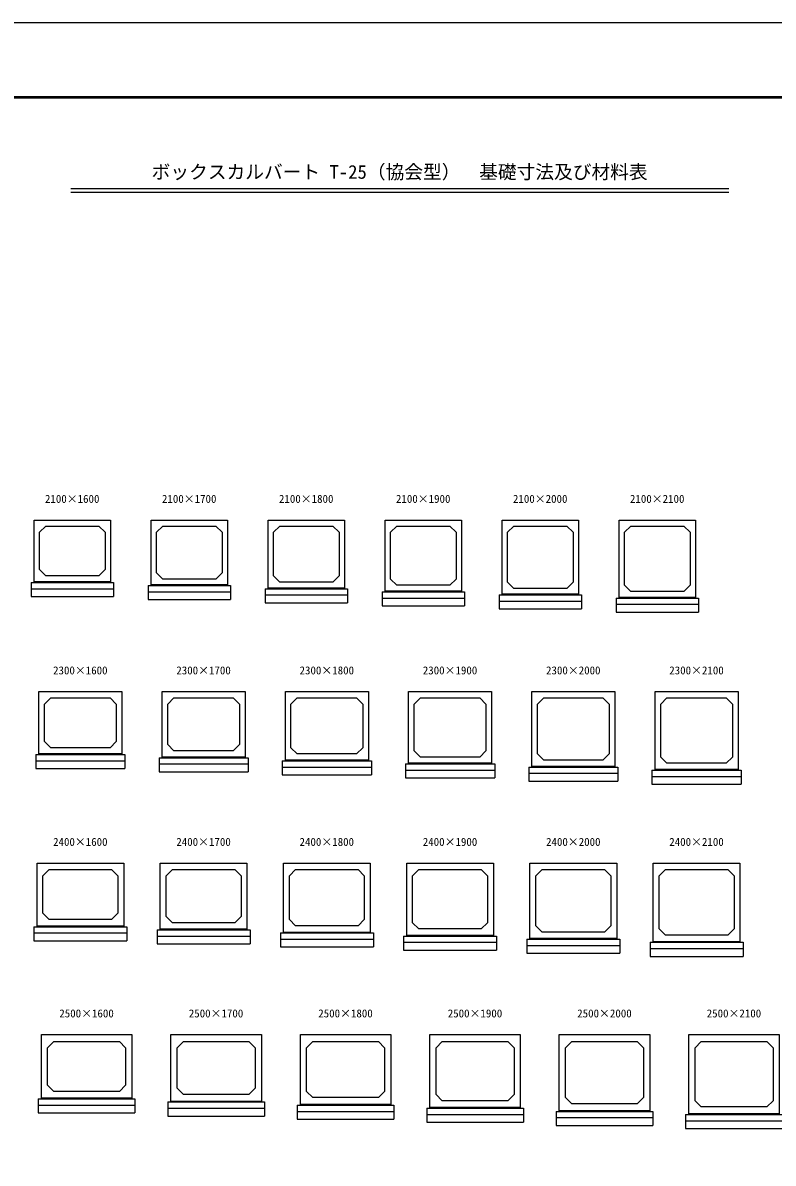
# Model space of a CAD drawing. Units: millimetres, scale not verified. Extents: x -100800 to 100800, y -35640 to 35640.
# Drawn here: x -62479 to -38429, y -929 to 35640 of the extents above; entities that cross this region are included whole.
import ezdxf
from ezdxf.enums import TextEntityAlignment as Align

# ---------------------------------------------------------------- set-up
doc = ezdxf.new("R2010")
doc.units = ezdxf.units.MM
doc.header["$LTSCALE"] = 120
for name, color, linetype, lineweight in [('0-1_Defpoints', 5, 'Continuous', 25), ('0-5_OUTLINE', 3, 'Continuous', 25), ('0-7_TXT', 7, 'Continuous', 25), ('0-8_WAKU', 3, 'Continuous', 25)]:
    doc.layers.add(name, color=color, linetype=linetype, lineweight=lineweight)
doc.styles.add('ＭＳ ゴシック', font='')
doc.styles.get('ＭＳ ゴシック').set_extended_font_data('MS Gothic')

msp = doc.modelspace()

# ---------------------------------------------------------------- linework, layer by layer
at = {"layer": '0-1_Defpoints'}
msp.add_lwpolyline([(-100800, -35640), (0, -35640), (0, 35640), (-100800, 35640)], close=True, dxfattribs=at)
at = {"layer": '0-5_OUTLINE'}
for p, q in [((-62114.2, 19694.1), (-59674.2, 19694.1)), ((-62114.2, 17694.1), (-62114.2, 19694.1)), ((-61944.2, 19304.1), (-61744.2, 19504.1)), ((-61744.2, 19504.1), (-60044.2, 19504.1)), ((-59844.2, 19304.1), (-60044.2, 19504.1)), ((-59674.2, 19694.1), (-59674.2, 17694.1)), ((-58364.2, 19694.1), (-55924.2, 19694.1)), ((-58364.2, 17594.1), (-58364.2, 19694.1)), ((-58194.2, 19304.1), (-57994.2, 19504.1)), ((-57994.2, 19504.1), (-56294.2, 19504.1)), ((-56094.2, 19304.1), (-56294.2, 19504.1)), ((-55924.2, 19694.1), (-55924.2, 17594.1)), ((-54614.2, 19694.1), (-52174.2, 19694.1)), ((-54614.2, 17494.1), (-54614.2, 19694.1)), ((-54444.2, 19304.1), (-54244.2, 19504.1)), ((-54244.2, 19504.1), (-52544.2, 19504.1)), ((-52344.2, 19304.1), (-52544.2, 19504.1)), ((-52174.2, 19694.1), (-52174.2, 17494.1)), ((-50864.2, 19694.1), (-48424.2, 19694.1)), ((-50864.2, 17394.1), (-50864.2, 19694.1)), ((-50694.2, 19304.1), (-50494.2, 19504.1)), ((-50494.2, 19504.1), (-48794.2, 19504.1)), ((-48594.2, 19304.1), (-48794.2, 19504.1)), ((-48424.2, 19694.1), (-48424.2, 17394.1)), ((-47114.2, 19694.1), (-44674.2, 19694.1)), ((-47114.2, 17294.1), (-47114.2, 19694.1)), ((-46944.2, 19304.1), (-46744.2, 19504.1)), ((-46744.2, 19504.1), (-45044.2, 19504.1)), ((-44844.2, 19304.1), (-45044.2, 19504.1)), ((-44674.2, 19694.1), (-44674.2, 17294.1)), ((-43364.2, 19694.1), (-40924.2, 19694.1)), ((-43364.2, 17194.1), (-43364.2, 19694.1)), ((-43194.2, 19304.1), (-42994.2, 19504.1)), ((-42994.2, 19504.1), (-41294.2, 19504.1)), ((-41094.2, 19304.1), (-41294.2, 19504.1)), ((-40924.2, 19694.1), (-40924.2, 17194.1)), ((-61944.2, 18104.1), (-61944.2, 19304.1)), ((-59844.2, 19304.1), (-59844.2, 18104.1)), ((-58194.2, 18004.1), (-58194.2, 19304.1)), ((-56094.2, 19304.1), (-56094.2, 18004.1)), ((-54444.2, 17904.1), (-54444.2, 19304.1)), ((-52344.2, 19304.1), (-52344.2, 17904.1)), ((-50694.2, 17804.1), (-50694.2, 19304.1)), ((-48594.2, 19304.1), (-48594.2, 17804.1)), ((-46944.2, 17704.1), (-46944.2, 19304.1)), ((-44844.2, 19304.1), (-44844.2, 17704.1)), ((-43194.2, 17604.1), (-43194.2, 19304.1)), ((-41094.2, 19304.1), (-41094.2, 17604.1)), ((-61944.2, 18104.1), (-61744.2, 17904.1)), ((-59844.2, 18104.1), (-60044.2, 17904.1)), ((-58194.2, 18004.1), (-57994.2, 17804.1)), ((-56094.2, 18004.1), (-56294.2, 17804.1)), ((-62214.2, 17694.1), (-62214.2, 17244.1)), ((-62214.2, 17694.1), (-59574.2, 17694.1)), ((-59674.2, 17714.1), (-62114.2, 17714.1)), ((-60044.2, 17904.1), (-61744.2, 17904.1)), ((-59574.2, 17694.1), (-59574.2, 17244.1)), ((-58464.2, 17594.1), (-58464.2, 17144.1)), ((-58464.2, 17594.1), (-55824.2, 17594.1)), ((-55924.2, 17614.1), (-58364.2, 17614.1)), ((-56294.2, 17804.1), (-57994.2, 17804.1)), ((-55824.2, 17594.1), (-55824.2, 17144.1)), ((-54444.2, 17904.1), (-54244.2, 17704.1)), ((-52544.2, 17704.1), (-54244.2, 17704.1)), ((-52344.2, 17904.1), (-52544.2, 17704.1)), ((-50694.2, 17804.1), (-50494.2, 17604.1)), ((-48794.2, 17604.1), (-50494.2, 17604.1)), ((-48594.2, 17804.1), (-48794.2, 17604.1)), ((-46944.2, 17704.1), (-46744.2, 17504.1)), ((-44844.2, 17704.1), (-45044.2, 17504.1)), ((-43194.2, 17604.1), (-42994.2, 17404.1)), ((-41094.2, 17604.1), (-41294.2, 17404.1)), ((-62214.2, 17494.1), (-59574.2, 17494.1)), ((-62214.2, 17244.1), (-59574.2, 17244.1)), ((-58464.2, 17394.1), (-55824.2, 17394.1)), ((-54714.2, 17494.1), (-54714.2, 17044.1)), ((-54714.2, 17494.1), (-52074.2, 17494.1)), ((-54714.2, 17294.1), (-52074.2, 17294.1)), ((-52174.2, 17514.1), (-54614.2, 17514.1)), ((-52074.2, 17494.1), (-52074.2, 17044.1)), ((-50964.2, 17394.1), (-50964.2, 16944.1)), ((-50964.2, 17394.1), (-48324.2, 17394.1)), ((-50964.2, 17194.1), (-48324.2, 17194.1)), ((-48424.2, 17414.1), (-50864.2, 17414.1)), ((-48324.2, 17394.1), (-48324.2, 16944.1)), ((-47214.2, 17294.1), (-47214.2, 16844.1)), ((-47214.2, 17294.1), (-44574.2, 17294.1)), ((-44674.2, 17314.1), (-47114.2, 17314.1)), ((-45044.2, 17504.1), (-46744.2, 17504.1)), ((-44574.2, 17294.1), (-44574.2, 16844.1)), ((-43464.2, 17194.1), (-43464.2, 16744.1)), ((-43464.2, 17194.1), (-40824.2, 17194.1)), ((-40924.2, 17214.1), (-43364.2, 17214.1)), ((-41294.2, 17404.1), (-42994.2, 17404.1)), ((-40824.2, 17194.1), (-40824.2, 16744.1)), ((-58464.2, 17144.1), (-55824.2, 17144.1)), ((-54714.2, 17044.1), (-52074.2, 17044.1)), ((-50964.2, 16944.1), (-48324.2, 16944.1)), ((-47214.2, 17094.1), (-44574.2, 17094.1)), ((-47214.2, 16844.1), (-44574.2, 16844.1)), ((-43464.2, 16994.1), (-40824.2, 16994.1)), ((-43464.2, 16744.1), (-40824.2, 16744.1)), ((-61964.2, 12174.1), (-61964.2, 14194.1)), ((-61584.2, 13994.1), (-61784.2, 13794.1)), ((-61584.2, 13994.1), (-59684.2, 13994.1)), ((-59484.2, 13794.1), (-59684.2, 13994.1)), ((-58014.2, 12074.1), (-58014.2, 14194.1)), ((-57634.2, 13994.1), (-57834.2, 13794.1)), ((-57634.2, 13994.1), (-55734.2, 13994.1)), ((-55534.2, 13794.1), (-55734.2, 13994.1)), ((-54064.2, 11974.1), (-54064.2, 14194.1)), ((-53684.2, 13994.1), (-53884.2, 13794.1)), ((-53684.2, 13994.1), (-51784.2, 13994.1)), ((-51584.2, 13794.1), (-51784.2, 13994.1)), ((-50114.2, 11874.1), (-50114.2, 14194.1)), ((-49734.2, 13994.1), (-49934.2, 13794.1)), ((-49734.2, 13994.1), (-47834.2, 13994.1)), ((-47634.2, 13794.1), (-47834.2, 13994.1)), ((-46164.2, 11774.1), (-46164.2, 14194.1)), ((-45784.2, 13994.1), (-45984.2, 13794.1)), ((-45784.2, 13994.1), (-43884.2, 13994.1)), ((-43684.2, 13794.1), (-43884.2, 13994.1)), ((-42214.2, 11674.1), (-42214.2, 14194.1)), ((-41834.2, 13994.1), (-42034.2, 13794.1)), ((-41834.2, 13994.1), (-39934.2, 13994.1)), ((-39734.2, 13794.1), (-39934.2, 13994.1)), ((-61784.2, 12594.1), (-61784.2, 13794.1)), ((-59484.2, 13794.1), (-59484.2, 12594.1)), ((-57834.2, 12494.1), (-57834.2, 13794.1)), ((-55534.2, 13794.1), (-55534.2, 12494.1)), ((-53884.2, 12394.1), (-53884.2, 13794.1)), ((-51584.2, 13794.1), (-51584.2, 12394.1)), ((-49934.2, 12294.1), (-49934.2, 13794.1)), ((-47634.2, 13794.1), (-47634.2, 12294.1)), ((-45984.2, 12194.1), (-45984.2, 13794.1)), ((-43684.2, 13794.1), (-43684.2, 12194.1)), ((-42034.2, 12094.1), (-42034.2, 13794.1)), ((-39734.2, 13794.1), (-39734.2, 12094.1)), ((-61584.2, 12394.1), (-61784.2, 12594.1)), ((-59484.2, 12594.1), (-59684.2, 12394.1)), ((-57634.2, 12294.1), (-57834.2, 12494.1)), ((-55534.2, 12494.1), (-55734.2, 12294.1)), ((-62064.2, 12174.1), (-62064.2, 11724.1)), ((-62064.2, 12174.1), (-59204.2, 12174.1)), ((-59304.2, 12194.1), (-61964.2, 12194.1)), ((-59684.2, 12394.1), (-61584.2, 12394.1)), ((-59204.2, 12174.1), (-59204.2, 11724.1)), ((-58114.2, 12074.1), (-58114.2, 11624.1)), ((-58114.2, 12074.1), (-55254.2, 12074.1)), ((-55354.2, 12094.1), (-58014.2, 12094.1)), ((-55734.2, 12294.1), (-57634.2, 12294.1)), ((-55254.2, 12074.1), (-55254.2, 11624.1)), ((-53684.2, 12194.1), (-53884.2, 12394.1)), ((-51784.2, 12194.1), (-53684.2, 12194.1)), ((-51584.2, 12394.1), (-51784.2, 12194.1)), ((-49734.2, 12094.1), (-49934.2, 12294.1)), ((-47834.2, 12094.1), (-49734.2, 12094.1)), ((-47634.2, 12294.1), (-47834.2, 12094.1)), ((-45784.2, 11994.1), (-45984.2, 12194.1)), ((-43684.2, 12194.1), (-43884.2, 11994.1)), ((-41834.2, 11894.1), (-42034.2, 12094.1)), ((-39734.2, 12094.1), (-39934.2, 11894.1)), ((-62064.2, 11974.1), (-59204.2, 11974.1)), ((-62064.2, 11724.1), (-59204.2, 11724.1)), ((-58114.2, 11874.1), (-55254.2, 11874.1)), ((-54164.2, 11974.1), (-54164.2, 11524.1)), ((-54164.2, 11974.1), (-51304.2, 11974.1)), ((-54164.2, 11774.1), (-51304.2, 11774.1)), ((-51404.2, 11994.1), (-54064.2, 11994.1)), ((-51304.2, 11974.1), (-51304.2, 11524.1)), ((-50214.2, 11874.1), (-50214.2, 11424.1)), ((-50214.2, 11874.1), (-47354.2, 11874.1)), ((-47454.2, 11894.1), (-50114.2, 11894.1)), ((-47354.2, 11874.1), (-47354.2, 11424.1)), ((-46264.2, 11774.1), (-46264.2, 11324.1)), ((-46264.2, 11774.1), (-43404.2, 11774.1)), ((-43504.2, 11794.1), (-46164.2, 11794.1)), ((-43884.2, 11994.1), (-45784.2, 11994.1)), ((-43404.2, 11774.1), (-43404.2, 11324.1)), ((-39934.2, 11894.1), (-41834.2, 11894.1)), ((-58114.2, 11624.1), (-55254.2, 11624.1)), ((-54164.2, 11524.1), (-51304.2, 11524.1)), ((-50214.2, 11674.1), (-47354.2, 11674.1)), ((-50214.2, 11424.1), (-47354.2, 11424.1)), ((-46264.2, 11574.1), (-43404.2, 11574.1)), ((-42314.2, 11674.1), (-42314.2, 11224.1)), ((-42314.2, 11674.1), (-39454.2, 11674.1)), ((-42314.2, 11474.1), (-39454.2, 11474.1)), ((-39554.2, 11694.1), (-42214.2, 11694.1)), ((-39454.2, 11674.1), (-39454.2, 11224.1)), ((-46264.2, 11324.1), (-43404.2, 11324.1)), ((-42314.2, 11224.1), (-39454.2, 11224.1)), ((-62024.2, 6654.1), (-62024.2, 8694.1)), ((-61634.2, 8484.1), (-61834.2, 8284.1)), ((-61634.2, 8484.1), (-59634.2, 8484.1)), ((-59434.2, 8284.1), (-59634.2, 8484.1)), ((-58074.2, 6554.1), (-58074.2, 8694.1)), ((-57684.2, 8484.1), (-57884.2, 8284.1)), ((-57684.2, 8484.1), (-55684.2, 8484.1)), ((-55484.2, 8284.1), (-55684.2, 8484.1)), ((-54124.2, 6454.1), (-54124.2, 8694.1)), ((-53734.2, 8484.1), (-53934.2, 8284.1)), ((-53734.2, 8484.1), (-51734.2, 8484.1)), ((-51534.2, 8284.1), (-51734.2, 8484.1)), ((-50174.2, 6354.1), (-50174.2, 8694.1)), ((-49784.2, 8484.1), (-49984.2, 8284.1)), ((-49784.2, 8484.1), (-47784.2, 8484.1)), ((-47584.2, 8284.1), (-47784.2, 8484.1)), ((-46224.2, 6254.1), (-46224.2, 8694.1)), ((-45834.2, 8484.1), (-46034.2, 8284.1)), ((-45834.2, 8484.1), (-43834.2, 8484.1)), ((-43634.2, 8284.1), (-43834.2, 8484.1)), ((-42274.2, 6154.1), (-42274.2, 8694.1)), ((-41884.2, 8484.1), (-42084.2, 8284.1)), ((-41884.2, 8484.1), (-39884.2, 8484.1)), ((-39684.2, 8284.1), (-39884.2, 8484.1)), ((-61834.2, 7084.1), (-61834.2, 8284.1)), ((-59434.2, 8284.1), (-59434.2, 7084.1)), ((-57884.2, 6984.1), (-57884.2, 8284.1)), ((-55484.2, 8284.1), (-55484.2, 6984.1)), ((-53934.2, 6884.1), (-53934.2, 8284.1)), ((-51534.2, 8284.1), (-51534.2, 6884.1)), ((-49984.2, 6784.1), (-49984.2, 8284.1)), ((-47584.2, 8284.1), (-47584.2, 6784.1)), ((-46034.2, 6684.1), (-46034.2, 8284.1)), ((-43634.2, 8284.1), (-43634.2, 6684.1)), ((-42084.2, 6584.1), (-42084.2, 8284.1)), ((-39684.2, 8284.1), (-39684.2, 6584.1)), ((-61634.2, 6884.1), (-61834.2, 7084.1)), ((-59434.2, 7084.1), (-59634.2, 6884.1)), ((-57684.2, 6784.1), (-57884.2, 6984.1)), ((-55484.2, 6984.1), (-55684.2, 6784.1)), ((-62124.2, 6654.1), (-62124.2, 6204.1)), ((-62124.2, 6654.1), (-59144.2, 6654.1)), ((-59244.2, 6674.1), (-62024.2, 6674.1)), ((-59634.2, 6884.1), (-61634.2, 6884.1)), ((-59144.2, 6654.1), (-59144.2, 6204.1)), ((-55684.2, 6784.1), (-57684.2, 6784.1)), ((-53734.2, 6684.1), (-53934.2, 6884.1)), ((-51734.2, 6684.1), (-53734.2, 6684.1)), ((-51534.2, 6884.1), (-51734.2, 6684.1)), ((-49784.2, 6584.1), (-49984.2, 6784.1)), ((-47784.2, 6584.1), (-49784.2, 6584.1)), ((-47584.2, 6784.1), (-47784.2, 6584.1)), ((-45834.2, 6484.1), (-46034.2, 6684.1)), ((-43634.2, 6684.1), (-43834.2, 6484.1)), ((-41884.2, 6384.1), (-42084.2, 6584.1)), ((-39684.2, 6584.1), (-39884.2, 6384.1)), ((-62124.2, 6454.1), (-59144.2, 6454.1)), ((-58174.2, 6554.1), (-58174.2, 6104.1)), ((-58174.2, 6554.1), (-55194.2, 6554.1)), ((-58174.2, 6354.1), (-55194.2, 6354.1)), ((-55294.2, 6574.1), (-58074.2, 6574.1)), ((-55194.2, 6554.1), (-55194.2, 6104.1)), ((-54224.2, 6454.1), (-54224.2, 6004.1)), ((-54224.2, 6454.1), (-51244.2, 6454.1)), ((-54224.2, 6254.1), (-51244.2, 6254.1)), ((-51344.2, 6474.1), (-54124.2, 6474.1)), ((-51244.2, 6454.1), (-51244.2, 6004.1)), ((-50274.2, 6354.1), (-50274.2, 5904.1)), ((-50274.2, 6354.1), (-47294.2, 6354.1)), ((-47394.2, 6374.1), (-50174.2, 6374.1)), ((-47294.2, 6354.1), (-47294.2, 5904.1)), ((-46324.2, 6254.1), (-46324.2, 5804.1)), ((-46324.2, 6254.1), (-43344.2, 6254.1)), ((-43444.2, 6274.1), (-46224.2, 6274.1)), ((-43834.2, 6484.1), (-45834.2, 6484.1)), ((-43344.2, 6254.1), (-43344.2, 5804.1)), ((-39884.2, 6384.1), (-41884.2, 6384.1)), ((-62124.2, 6204.1), (-59144.2, 6204.1)), ((-58174.2, 6104.1), (-55194.2, 6104.1)), ((-54224.2, 6004.1), (-51244.2, 6004.1)), ((-50274.2, 6154.1), (-47294.2, 6154.1)), ((-50274.2, 5904.1), (-47294.2, 5904.1)), ((-46324.2, 6054.1), (-43344.2, 6054.1)), ((-42374.2, 6154.1), (-42374.2, 5704.1)), ((-42374.2, 6154.1), (-39394.2, 6154.1)), ((-42374.2, 5954.1), (-39394.2, 5954.1)), ((-39494.2, 6174.1), (-42274.2, 6174.1)), ((-39394.2, 6154.1), (-39394.2, 5704.1)), ((-46324.2, 5804.1), (-43344.2, 5804.1)), ((-42374.2, 5704.1), (-39394.2, 5704.1)), ((-61884.2, 1134.1), (-61884.2, 3194.1)), ((-61484.2, 2974.1), (-61684.2, 2774.1)), ((-61484.2, 2974.1), (-59384.2, 2974.1)), ((-59184.2, 2774.1), (-59384.2, 2974.1)), ((-57734.2, 1034.1), (-57734.2, 3194.1)), ((-57334.2, 2974.1), (-57534.2, 2774.1)), ((-57334.2, 2974.1), (-55234.2, 2974.1)), ((-55034.2, 2774.1), (-55234.2, 2974.1)), ((-53584.2, 934.1), (-53584.2, 3194.1)), ((-53184.2, 2974.1), (-53384.2, 2774.1)), ((-53184.2, 2974.1), (-51084.2, 2974.1)), ((-50884.2, 2774.1), (-51084.2, 2974.1)), ((-49434.2, 834.1), (-49434.2, 3194.1)), ((-49034.2, 2974.1), (-49234.2, 2774.1)), ((-49034.2, 2974.1), (-46934.2, 2974.1)), ((-46734.2, 2774.1), (-46934.2, 2974.1)), ((-45284.2, 734.1), (-45284.2, 3194.1)), ((-44884.2, 2974.1), (-45084.2, 2774.1)), ((-44884.2, 2974.1), (-42784.2, 2974.1)), ((-42584.2, 2774.1), (-42784.2, 2974.1)), ((-41134.2, 634.1), (-41134.2, 3194.1)), ((-40734.2, 2974.1), (-40934.2, 2774.1)), ((-40734.2, 2974.1), (-38634.2, 2974.1)), ((-38434.2, 2774.1), (-38634.2, 2974.1)), ((-61684.2, 1574.1), (-61684.2, 2774.1)), ((-59184.2, 2774.1), (-59184.2, 1574.1)), ((-57534.2, 1474.1), (-57534.2, 2774.1)), ((-55034.2, 2774.1), (-55034.2, 1474.1)), ((-53384.2, 1374.1), (-53384.2, 2774.1)), ((-50884.2, 2774.1), (-50884.2, 1374.1)), ((-49234.2, 1274.1), (-49234.2, 2774.1)), ((-46734.2, 2774.1), (-46734.2, 1274.1)), ((-45084.2, 1174.1), (-45084.2, 2774.1)), ((-42584.2, 2774.1), (-42584.2, 1174.1)), ((-40934.2, 1074.1), (-40934.2, 2774.1)), ((-38434.2, 2774.1), (-38434.2, 1074.1)), ((-61484.2, 1374.1), (-61684.2, 1574.1)), ((-59184.2, 1574.1), (-59384.2, 1374.1)), ((-57334.2, 1274.1), (-57534.2, 1474.1)), ((-55034.2, 1474.1), (-55234.2, 1274.1)), ((-61984.2, 1134.1), (-61984.2, 684.1)), ((-61984.2, 1134.1), (-58884.2, 1134.1)), ((-58984.2, 1154.1), (-61884.2, 1154.1)), ((-59384.2, 1374.1), (-61484.2, 1374.1)), ((-58884.2, 1134.1), (-58884.2, 684.1)), ((-55234.2, 1274.1), (-57334.2, 1274.1)), ((-53184.2, 1174.1), (-53384.2, 1374.1)), ((-51084.2, 1174.1), (-53184.2, 1174.1)), ((-50884.2, 1374.1), (-51084.2, 1174.1)), ((-49034.2, 1074.1), (-49234.2, 1274.1)), ((-46734.2, 1274.1), (-46934.2, 1074.1)), ((-44884.2, 974.1), (-45084.2, 1174.1)), ((-42584.2, 1174.1), (-42784.2, 974.1)), ((-61984.2, 934.1), (-58884.2, 934.1)), ((-57834.2, 1034.1), (-57834.2, 584.1)), ((-57834.2, 1034.1), (-54734.2, 1034.1)), ((-57834.2, 834.1), (-54734.2, 834.1)), ((-54834.2, 1054.1), (-57734.2, 1054.1)), ((-54734.2, 1034.1), (-54734.2, 584.1)), ((-53684.2, 934.1), (-53684.2, 484.1)), ((-53684.2, 934.1), (-50584.2, 934.1)), ((-53684.2, 734.1), (-50584.2, 734.1)), ((-50684.2, 954.1), (-53584.2, 954.1)), ((-50584.2, 934.1), (-50584.2, 484.1)), ((-49534.2, 834.1), (-49534.2, 384.1)), ((-49534.2, 834.1), (-46434.2, 834.1)), ((-46534.2, 854.1), (-49434.2, 854.1)), ((-46934.2, 1074.1), (-49034.2, 1074.1)), ((-46434.2, 834.1), (-46434.2, 384.1)), ((-45384.2, 734.1), (-45384.2, 284.1)), ((-45384.2, 734.1), (-42284.2, 734.1)), ((-42384.2, 754.1), (-45284.2, 754.1)), ((-42784.2, 974.1), (-44884.2, 974.1)), ((-42284.2, 734.1), (-42284.2, 284.1)), ((-40734.2, 874.1), (-40934.2, 1074.1)), ((-38634.2, 874.1), (-40734.2, 874.1)), ((-38434.2, 1074.1), (-38634.2, 874.1)), ((-61984.2, 684.1), (-58884.2, 684.1)), ((-57834.2, 584.1), (-54734.2, 584.1)), ((-53684.2, 484.1), (-50584.2, 484.1)), ((-49534.2, 634.1), (-46434.2, 634.1)), ((-49534.2, 384.1), (-46434.2, 384.1)), ((-45384.2, 534.1), (-42284.2, 534.1)), ((-41234.2, 634.1), (-41234.2, 184.1)), ((-41234.2, 634.1), (-38134.2, 634.1)), ((-41234.2, 434.1), (-38134.2, 434.1)), ((-38234.2, 654.1), (-41134.2, 654.1)), ((-45384.2, 284.1), (-42284.2, 284.1)), ((-41234.2, 184.1), (-38134.2, 184.1))]:
    msp.add_line(p, q, dxfattribs=at)
for points in [[(-61964.2, 14194.1), (-59304.2, 14194.1), (-59304.2, 12174.1)], [(-58014.2, 14194.1), (-55354.2, 14194.1), (-55354.2, 12074.1)], [(-54064.2, 14194.1), (-51404.2, 14194.1), (-51404.2, 11974.1)], [(-50114.2, 14194.1), (-47454.2, 14194.1), (-47454.2, 11874.1)], [(-46164.2, 14194.1), (-43504.2, 14194.1), (-43504.2, 11774.1)], [(-42214.2, 14194.1), (-39554.2, 14194.1), (-39554.2, 11674.1)], [(-62024.2, 8694.1), (-59244.2, 8694.1), (-59244.2, 6654.1)], [(-58074.2, 8694.1), (-55294.2, 8694.1), (-55294.2, 6554.1)], [(-54124.2, 8694.1), (-51344.2, 8694.1), (-51344.2, 6454.1)], [(-50174.2, 8694.1), (-47394.2, 8694.1), (-47394.2, 6354.1)], [(-46224.2, 8694.1), (-43444.2, 8694.1), (-43444.2, 6254.1)], [(-42274.2, 8694.1), (-39494.2, 8694.1), (-39494.2, 6154.1)], [(-61884.2, 3194.1), (-58984.2, 3194.1), (-58984.2, 1134.1)], [(-57734.2, 3194.1), (-54834.2, 3194.1), (-54834.2, 1034.1)], [(-53584.2, 3194.1), (-50684.2, 3194.1), (-50684.2, 934.1)], [(-49434.2, 3194.1), (-46534.2, 3194.1), (-46534.2, 834.1)], [(-45284.2, 3194.1), (-42384.2, 3194.1), (-42384.2, 734.1)], [(-41134.2, 3194.1), (-38234.2, 3194.1), (-38234.2, 634.1)]]:
    msp.add_lwpolyline(points, dxfattribs=at)
at = {"layer": '0-7_TXT'}
for p, q in [((-60944.5, 30326.4), (-39855.5, 30326.4)), ((-60944.5, 30211.2), (-39855.5, 30211.2))]:
    msp.add_line(p, q, dxfattribs=at)
at = {"layer": '0-8_WAKU', "lineweight": 50}
msp.add_lwpolyline([(-98400, -33240), (-2400, -33240), (-2400, 33240), (-98400, 33240)], close=True, dxfattribs=at)

# ---------------------------------------------------------------- texts
at = {"layer": '0-7_TXT', "style": 'ＭＳ ゴシック'}
for s, height, p in [('ボックスカルバート T-25（協会型）\u3000基礎寸法及び材料表', 439.9, (-58350, 30506.4)), ('2100×1600', 256.6, (-61769.2, 20169.1)), ('2100×1700', 256.6, (-58019.2, 20169.1)), ('2100×1800', 256.6, (-54269.2, 20169.1)), ('2100×1900', 256.6, (-50519.2, 20169.1)), ('2100×2000', 256.6, (-46769.2, 20169.1)), ('2100×2100', 256.6, (-43019.2, 20169.1)), ('2300×1600', 256.6, (-61509.2, 14669.1)), ('2300×1700', 256.6, (-57559.2, 14669.1)), ('2300×1800', 256.6, (-53609.2, 14669.1)), ('2300×1900', 256.6, (-49659.2, 14669.1)), ('2300×2000', 256.6, (-45709.2, 14669.1)), ('2300×2100', 256.6, (-41759.2, 14669.1)), ('2400×1600', 256.6, (-61509.2, 9169.1)), ('2400×1700', 256.6, (-57559.2, 9169.1)), ('2400×1800', 256.6, (-53609.2, 9169.1)), ('2400×1900', 256.6, (-49659.2, 9169.1)), ('2400×2000', 256.6, (-45709.2, 9169.1)), ('2400×2100', 256.6, (-41759.2, 9169.1)), ('2500×1600', 256.6, (-61309.2, 3669.1)), ('2500×1700', 256.6, (-57159.2, 3669.1)), ('2500×1800', 256.6, (-53009.2, 3669.1)), ('2500×1900', 256.6, (-48859.2, 3669.1)), ('2500×2000', 256.6, (-44709.2, 3669.1)), ('2500×2100', 256.6, (-40559.2, 3669.1))]:
    msp.add_text(s, height=height, dxfattribs=at).set_placement(p, align=Align.BOTTOM_LEFT)

doc.saveas('drawing.dxf')
